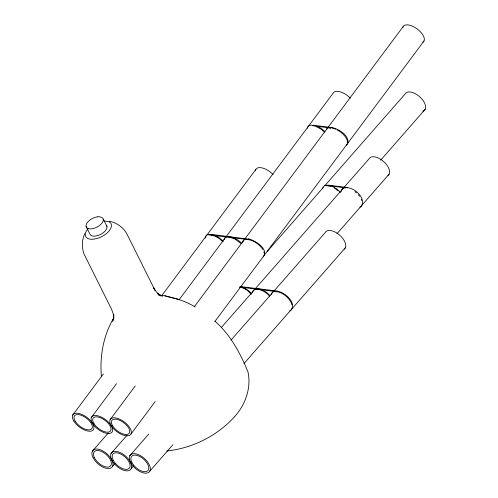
<?xml version="1.0" encoding="UTF-8"?>
<svg xmlns="http://www.w3.org/2000/svg" width="498" height="498" viewBox="0 0 498 498"><rect width="100%" height="100%" fill="white"/><g stroke="black" fill="none" stroke-linecap="round" stroke-linejoin="round"><path stroke-width="0.75" d="M205.213 238.063L205.581 236.351L206.782 235L208.687 234.334L210.959 234.328L249.317 239.289L249.05 239.65L208.799 234.931M224.038 239.787L224.281 238.648L225.482 237.297L227.237 236.662L232.298 237.235M307.415 128.26L307.658 127.121L308.86 125.764L310.615 125.135L315.676 125.708M252.436 292.855L252.934 290.981L254.235 289.525L256.209 288.803M271.304 294.53L271.634 293.285L272.935 291.822L274.908 291.1M322.692 188.568L323.021 187.323L324.329 185.86L326.14 185.156L330.548 185.586M341.223 191.493L341.721 189.62L343.022 188.163C352.03 184.658 367.281 197.743 361.069 206.67L359.861 207.143M84.791 233.618C81.828 239.924 81.641 247.394 83.981 253.918L111.44 309.009L113.102 313.441L113.787 318.079L113.756 314.294L113.65 317.182L112.66 321.291L113.725 318.471M113.669 318.11C103.267 335.658 99.65 356.425 101.393 376.619M72.72 415.064L103.391 373.93M161.95 295.389L255.816 169.469M91.42 417.368L116.52 383.703M179.268 299.535L333.112 93.182A12.699 6.101 36.7 0 1 350.349 98.193M326.358 129.418L327.56 128.067L328.73 127.644M110.12 419.665L135.232 385.981M194.288 306.768L403.075 26.711M131.036 433.957L155.214 401.525M214.738 321.683L423.991 41.004M92.391 451.126L108.259 433.011M267.42 251.241L323.208 187.534M324.74 185.785L405.092 94.022A12.699 6.704 41.2 0 1 420.412 97.452A12.699 6.704 41.2 0 1 422.864 111.203M111.091 453.429L126.959 435.308M221.654 327.161L369.068 158.812A12.699 6.704 41.2 0 1 383.572 161.495A12.699 6.704 41.2 0 1 387.961 175.464M112.455 466.477L115.019 463.551M380.628 160.219L425.155 109.367M129.791 455.726L148.721 434.107M231.091 340.041L325.225 232.535A12.699 6.704 41.2 0 1 339.736 235.212A12.699 6.704 41.2 0 1 344.124 249.187M131.155 468.774L133.719 465.848M336.922 233.786L389.131 174.163M149.854 471.071L172.881 444.776M243.995 363.565L345.295 247.88M346.676 145.267C352.54 136.888 336.86 126.953 329.464 127.401M263.299 256.8C269.088 248.981 254.914 240.086 248.353 238.922M289.774 310.802L290.981 310.335C296.901 302.336 284.738 292.338 277.193 291.069L240.522 286.555M332.708 127.687L313.093 125.203L312.875 125.739M332.596 127.6L332.378 128.135M212.939 234.788L210.959 234.328L210.685 234.689L216.169 236.706L218.933 238.337L222.83 241.692M249.162 239.021L249.05 239.65M246.087 238.934L244.182 239.594L243.086 240.808L242.626 242.819M246.199 239.532C252.355 239.333 259.271 244.026 262.813 249.51M166.83 450.995L168.517 450.796C193.124 447.746 216.568 435.974 233.531 417.866C245.01 405.721 251.527 388.596 248.004 371.938C240.297 353.3 230.499 334.712 215.03 321.285M347.081 188.026L347.336 187.516L327.827 185.119L327.541 185.449L345.687 187.945M239.606 287.078L277.181 291.666M326.371 185.742L330.983 186.339M256.283 289.406C260.846 288.983 266.374 292.307 269.536 296.111M274.983 291.704C281.208 291.33 287.987 296.603 291.025 302.373M256.968 288.79C262.104 288.691 266.71 292.033 270.022 295.7M329.427 128.03L330.89 128.023M104.063 220.956L108.85 221.641L110.463 222.793A14.205 7.377 -27 0 1 96.855 238.542L93.537 239.189A14.205 7.377 -27 0 1 88.003 228.787M313.734 125.919L330.989 128.036M158.414 294.972L165.012 295.831L171.549 297.561M332.907 128.316L335.571 129.194M229.547 237.253L234.869 239.003L241.088 243.541M241.107 286.786L242.42 287.109M239.65 287.085C244.25 287.9 248.315 290.732 251.253 294.299M171.648 297.592C179.915 299.454 187.939 302.498 195.154 306.955M109.305 221.205C117.173 222.731 124.357 228.065 127.65 235.43L155.121 290.515L153.608 287.645L156.148 291.635L160.661 295.893L157.48 293.652L162.51 296.086L159.516 295.289M165.012 295.831L179.299 299.615M316.18 126.604L321.011 129.107L324.466 132.014M233.008 237.534L237.982 240.111L241.542 243.105M215.018 235.535L219.282 237.814L223.303 241.269M331.207 185.748L336.729 188.817L340.532 192.533M243.111 287.421L247.942 290.178L251.322 293.397M336.947 129.773C341.728 132.231 346.988 137.037 347.623 142.079M318.521 126.897L321.359 128.584L324.92 131.578M334.214 187.92L337.818 190.622M355.049 191.624L356.518 192.919M277.05 291.679L277.062 291.081L277.336 291.349M358.323 194.749L359.568 196.2M103.267 219.12L106.958 226.372M86.092 226.522L89.789 233.774A9.4 4.88 -27 0 0 100.64 234.39A9.4 4.88 -27 0 0 106.379 225.252M361.343 199.325L361.803 200.538M291.255 302.983L291.946 304.807M263.89 251.751L264.139 253.096M255.499 170.54A12.699 6.101 36.7 0 1 262.016 167.87A12.699 6.101 36.7 0 1 273.06 174.481M402.758 27.782A12.699 6.101 36.7 0 1 416.751 28.654A12.699 6.101 36.7 0 1 422.92 42.193M97.894 216.786L95.859 217.153A9.4 4.88 -27 0 0 86.017 226.036A9.4 4.88 -27 0 0 96.537 227.337A9.4 4.88 -27 0 0 102.681 218L99.961 216.798L97.894 216.786M130.476 462.25A12.699 6.704 41.2 0 0 148.69 472.378A12.699 6.704 41.2 0 0 140.312 455.57A12.699 6.704 41.2 0 0 130.476 462.25M111.776 459.953A12.699 6.704 41.2 0 0 129.99 470.075A12.699 6.704 41.2 0 0 121.612 453.273A12.699 6.704 41.2 0 0 111.776 459.953M131.877 462.418A10.794 5.696 41.2 0 0 147.358 471.027A10.794 5.696 41.2 0 0 140.237 456.747A10.794 5.696 41.2 0 0 131.877 462.418M93.076 457.65A12.699 6.704 41.2 0 0 111.291 467.778A12.699 6.704 41.2 0 0 102.912 450.97A12.699 6.704 41.2 0 0 93.076 457.65M113.177 460.121A10.794 5.696 41.2 0 0 128.658 468.73A10.794 5.696 41.2 0 0 121.537 454.444A10.794 5.696 41.2 0 0 113.177 460.121M94.477 457.824A10.794 5.696 41.2 0 0 109.958 466.433A10.794 5.696 41.2 0 0 102.837 452.147A10.794 5.696 41.2 0 0 94.477 457.824M73.829 421.065A12.699 6.101 36.7 0 0 92.566 430.546A12.699 6.101 36.7 0 0 83.141 415.033A12.699 6.101 36.7 0 0 73.829 421.065M92.528 423.362A12.699 6.101 36.7 0 0 111.266 432.843A12.699 6.101 36.7 0 0 101.841 417.33A12.699 6.101 36.7 0 0 92.528 423.362M75.229 421.24A10.794 5.185 36.7 0 0 91.159 429.295A10.794 5.185 36.7 0 0 83.147 416.11A10.794 5.185 36.7 0 0 75.229 421.24M111.228 425.659A12.699 6.101 36.7 0 0 129.966 435.146A12.699 6.101 36.7 0 0 120.541 419.627A12.699 6.101 36.7 0 0 111.228 425.659M93.929 423.537A10.794 5.185 36.7 0 0 109.853 431.598A10.794 5.185 36.7 0 0 101.847 418.407A10.794 5.185 36.7 0 0 93.929 423.537M112.629 425.834A10.794 5.185 36.7 0 0 128.552 433.895A10.794 5.185 36.7 0 0 120.547 420.704A10.794 5.185 36.7 0 0 112.629 425.834"/></g></svg>
